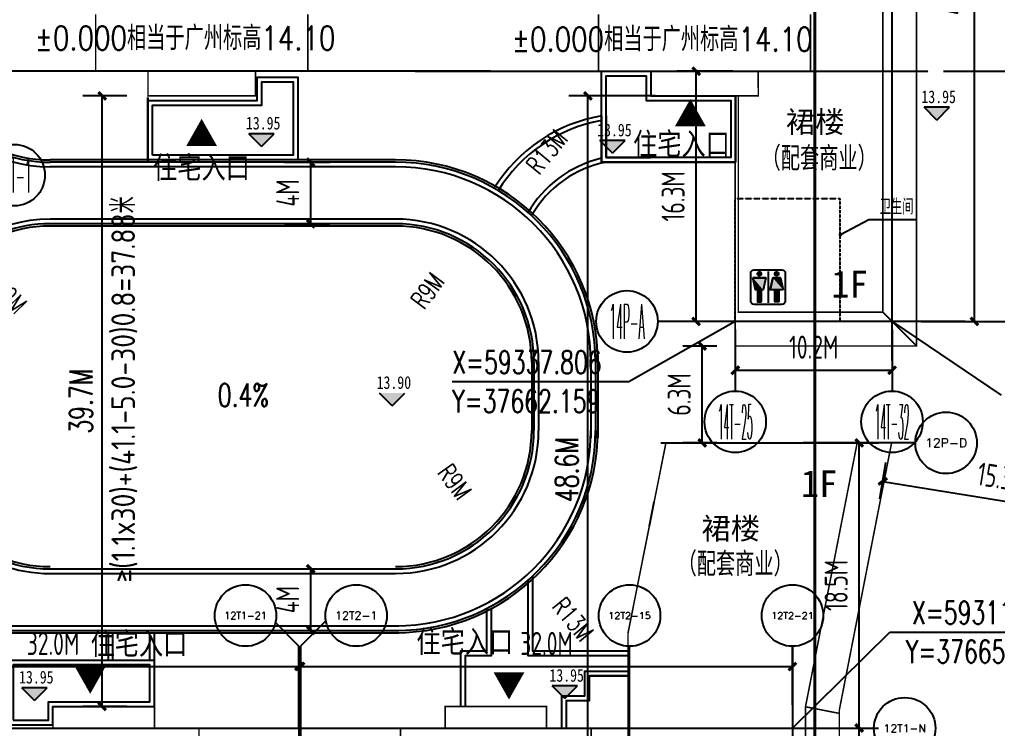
# Model space of a CAD drawing. Header units: inches. Extents: x 12502 to 585460, y 5002 to 415502.
# Drawn here: x 442347 to 505967, y 153013 to 199102 of the extents above; entities that cross this region are included whole.
import ezdxf
from ezdxf.enums import TextEntityAlignment as Align

# ---------------------------------------------------------------- set-up
doc = ezdxf.new("R2010")
doc.units = ezdxf.units.IN
doc.header["$MEASUREMENT"] = 0
doc.linetypes.add('DASH', pattern=[0.35, 0.25, -0.1])
doc.linetypes.add('DOTE', pattern=[2.42, 2, -0.2, 0.02, -0.2])
for name, color, linetype in [('-1-500室外标高', 4, 'Continuous'), ('@YL', 2, 'Continuous'), ('AXIS_TEXT', 7, 'Continuous'), ('DIM_COOR', 3, 'Continuous'), ('DIM_LEAD', 3, 'Continuous'), ('DIM_SYMB', 3, 'Continuous'), ('DL_道路红线_支路网_', 1, 'Continuous'), ('DOTE', 16, 'Continuous'), ('PUB_DIM', 3, 'Continuous'), ('PUB_TEXT', 7, 'Continuous'), ('RMJM - P1 - P - 120-1$0$文字说明', 7, 'Continuous'), ('SHAPE', 161, 'Continuous'), ('YD_设施符号', 7, 'Continuous'), ('入口', 4, 'Continuous'), ('地下轮廓', 5, 'Continuous'), ('屋顶轮廓', 36, 'Continuous'), ('建筑间距退缩', 5, 'Continuous'), ('扑救面', 2, 'Continuous'), ('竖向标高', 1, 'Continuous')]:
    doc.layers.add(name, color=color, linetype=linetype)
doc.styles.add('_DIMFONT', font='gbenor.shx', dxfattribs={"bigfont": 'gbcbig.shx'})
doc.styles.add('_TCH_AXIS', font='COMPLEX', dxfattribs={"bigfont": 'GBCBIG'})
doc.styles.add('_TCH_DIM', font='SIMPLEX', dxfattribs={"bigfont": 'GBCBIG'})
doc.styles.add('_TCH_DIM_T3', font='SIMPLEX', dxfattribs={"width": 0.705882, "bigfont": 'GBCBIG'})
doc.styles.add('CHINESE', font='', dxfattribs={"width": 0.8})
doc.styles.add('COMPLEX', font='COMPLEX')
doc.styles.add('DIM_FONT', font='superos.shx', dxfattribs={"width": 0.8, "bigfont": 'haiwenzw.shx'})
doc.styles.add('DIMST', font='', dxfattribs={"width": 0.8})
doc.styles.add('RMJM - P1 - P - 120-1$0$RMJM_TEXT', font='arial.ttf', dxfattribs={"height": 2.5})
doc.styles.add('text_zheng', font='simplex.shx', dxfattribs={"width": 0.8, "bigfont": 'hztxt.shx'})
doc.styles.get('CHINESE').set_extended_font_data('NSimSun')
doc.styles.get('DIMST').set_extended_font_data('SimSun')
doc.dimstyles.new('_TCH_ARCH&&500', dxfattribs={"dimtxt": 1487.5, "dimasz": 500, "dimexe": 1250, "dimexo": 1500, "dimgap": 631.25, "dimtad": 1, "dimdec": 0, "dimzin": 0, "dimdsep": 46, "dimtxsty": '_TCH_DIM_T3', "dimblk": 'ARCHTICK', "dimcen": 0.09, "dimclrt": 7, "dimazin": 2, "dimtfac": 1, "dimtdec": 0, "dimtix": 1, "dimtmove": 2, "dimatfit": 3, "dimfxl": 1, "dimtolj": 1, "dimtzin": 0, "dimarcsym": 0})
doc.dimstyles.new('DIMN500', dxfattribs={"dimscale": 5, "dimtxt": 300, "dimasz": 100, "dimexe": 250, "dimexo": 300, "dimgap": 150, "dimtad": 1, "dimdec": 0, "dimzin": 0, "dimdsep": 46, "dimtxsty": 'DIM_FONT', "dimblk": 'ARCHTICK', "dimcen": 0.09, "dimclrt": 7, "dimazin": 2, "dimtfac": 1, "dimtdec": 0, "dimtix": 1, "dimtmove": 2, "dimatfit": 3, "dimldrblk": 'ARCHTICK', "dimfxl": 1, "dimtolj": 1, "dimtzin": 0, "dimarcsym": 0})

# ---------------------------------------------------------------- blocks, each defined once
blk = doc.blocks.new('_ArchTick')
at = {"color": 0, "linetype": 'ByBlock', "const_width": 0.4}
blk.add_lwpolyline([(-0.5, -0.5), (0.5, 0.5)], dxfattribs=at)
blk = doc.blocks.new('*D156')
at = {"layer": 'Defpoints', "color": 0, "transparency": 16777216}
for p in [(195220, -152416), (163219, -157959), (195220, -157959)]:
    blk.add_point(p, dxfattribs=at)
at = {"layer": 'PUB_DIM', "color": 0, "lineweight": -2, "transparency": 16777216}
for p, q in [((163219, -156459), (163219, -151166)), ((195220, -156459), (195220, -151166)), ((163219, -152416), (195220, -152416))]:
    blk.add_line(p, q, dxfattribs=at)
at = {"layer": 'PUB_DIM', "color": 0, "lineweight": -2, "transparency": 16777216, "xscale": 500, "yscale": 500, "zscale": 500, "rotation": 180}
blk.add_blockref('_ArchTick', (163219, -152416), dxfattribs=at)
at = {"layer": 'PUB_DIM', "color": 0, "lineweight": -2, "transparency": 16777216, "xscale": 500, "yscale": 500, "zscale": 500}
blk.add_blockref('_ArchTick', (195220, -152416), dxfattribs=at)
at = {"layer": 'PUB_DIM', "color": 7, "transparency": 16777216, "insert": (179219, -150916), "char_height": 1500, "attachment_point": 5, "style": 'DIM_FONT'}
blk.add_mtext('\\A1;32.0M', dxfattribs=at)
blk = doc.blocks.new('*D158')
at = {"layer": 'Defpoints', "color": 0, "transparency": 16777216}
for p in [(227329, -152415), (195329, -156416), (227329, -156416)]:
    blk.add_point(p, dxfattribs=at)
at = {"layer": 'PUB_DIM', "color": 0, "lineweight": -2, "transparency": 16777216}
for p, q in [((195329, -154916), (195329, -151165)), ((227329, -154916), (227329, -151165)), ((195329, -152415), (227329, -152415))]:
    blk.add_line(p, q, dxfattribs=at)
at = {"layer": 'PUB_DIM', "color": 0, "lineweight": -2, "transparency": 16777216, "xscale": 500, "yscale": 500, "zscale": 500, "rotation": 180}
blk.add_blockref('_ArchTick', (195329, -152415), dxfattribs=at)
at = {"layer": 'PUB_DIM', "color": 0, "lineweight": -2, "transparency": 16777216, "xscale": 500, "yscale": 500, "zscale": 500}
blk.add_blockref('_ArchTick', (227329, -152415), dxfattribs=at)
at = {"layer": 'PUB_DIM', "color": 7, "transparency": 16777216, "insert": (211329, -150915), "char_height": 1500, "attachment_point": 5, "style": 'DIM_FONT'}
blk.add_mtext('\\A1;32.0M', dxfattribs=at)
blk = doc.blocks.new('*D160')
at = {"layer": 'Defpoints', "color": 0, "transparency": 16777216}
for p in [(225928, -156416), (231671, -156416), (225928, -191736)]:
    blk.add_point(p, dxfattribs=at)
at = {"layer": 'PUB_DIM', "color": 0, "lineweight": -2, "transparency": 16777216}
for p, q in [((227428, -156416), (232921, -156416)), ((231671, -191736), (231671, -156416)), ((227428, -191736), (232921, -191736))]:
    blk.add_line(p, q, dxfattribs=at)
at = {"layer": 'PUB_DIM', "color": 0, "lineweight": -2, "transparency": 16777216, "xscale": 500, "yscale": 500, "zscale": 500}
for p, rotation in [((231671, -156416), 90), ((231671, -191736), 270)]:
    blk.add_blockref('_ArchTick', p, dxfattribs=dict(at, rotation=rotation))
at = {"layer": 'PUB_DIM', "color": 7, "transparency": 16777216, "insert": (230171, -174076), "char_height": 1500, "attachment_point": 5, "rotation": 90, "style": 'DIM_FONT'}
blk.add_mtext('\\A1;35.3M', dxfattribs=at)
blk = doc.blocks.new('*D161')
at = {"layer": 'Defpoints', "color": 0, "transparency": 16777216}
for p in [(227937, -137876), (231671, -137876), (227937, -156416)]:
    blk.add_point(p, dxfattribs=at)
at = {"layer": 'PUB_DIM', "color": 0, "lineweight": -2, "transparency": 16777216}
for p, q in [((229437, -137876), (232921, -137876)), ((231671, -156416), (231671, -137876)), ((229437, -156416), (232921, -156416))]:
    blk.add_line(p, q, dxfattribs=at)
at = {"layer": 'PUB_DIM', "color": 0, "lineweight": -2, "transparency": 16777216, "xscale": 500, "yscale": 500, "zscale": 500}
for p, rotation in [((231671, -137876), 90), ((231671, -156416), 270)]:
    blk.add_blockref('_ArchTick', p, dxfattribs=dict(at, rotation=rotation))
at = {"layer": 'PUB_DIM', "color": 7, "transparency": 16777216, "insert": (230171, -147146), "char_height": 1500, "attachment_point": 5, "rotation": 90, "style": 'DIM_FONT'}
blk.add_mtext('\\A1;18.5M', dxfattribs=at)
blk = doc.blocks.new('_AXISO')
blk.add_circle((0, 0), 0.5)
at = {"layer": 'AXIS_TEXT', "style": 'COMPLEX', "width": 1.041667}
blk.add_attdef('A', text='', height=0.56, dxfattribs=at).set_placement((-0.25, -0.28), (0.25, -0.28), align=Align.FIT)
blk = doc.blocks.new('*D164')
at = {"layer": 'Defpoints', "color": 0, "transparency": 16777216}
for p in [(469529, -161420), (474492, -161420), (469529, -204756)]:
    blk.add_point(p, dxfattribs=at)
at = {"layer": 'PUB_DIM', "color": 0, "lineweight": -2, "transparency": 16777216}
for p, q in [((471029, -161420), (475742, -161420)), ((474492, -204756), (474492, -161420)), ((471029, -204756), (475742, -204756))]:
    blk.add_line(p, q, dxfattribs=at)
at = {"layer": 'PUB_DIM', "color": 0, "lineweight": -2, "transparency": 16777216, "xscale": 500, "yscale": 500, "zscale": 500}
for p, rotation in [((474492, -161420), 90), ((474492, -204756), 270)]:
    blk.add_blockref('_ArchTick', p, dxfattribs=dict(at, rotation=rotation))
at = {"layer": 'PUB_DIM', "color": 7, "transparency": 16777216, "insert": (472992, -183088), "char_height": 1500, "attachment_point": 5, "rotation": 90, "style": 'DIM_FONT'}
blk.add_mtext('\\A1;43.3M', dxfattribs=at)
blk = doc.blocks.new('*D165')
at = {"layer": 'Defpoints', "color": 0, "transparency": 16777216}
for p in [(458932, -205283), (469131, -205283), (469131, -207931)]:
    blk.add_point(p, dxfattribs=at)
at = {"layer": 'PUB_DIM', "color": 0, "lineweight": -2, "transparency": 16777216}
for p, q in [((458932, -206783), (458932, -209181)), ((469131, -206783), (469131, -209181)), ((458932, -207931), (469131, -207931))]:
    blk.add_line(p, q, dxfattribs=at)
at = {"layer": 'PUB_DIM', "color": 0, "lineweight": -2, "transparency": 16777216, "xscale": 500, "yscale": 500, "zscale": 500, "rotation": 180}
blk.add_blockref('_ArchTick', (458932, -207931), dxfattribs=at)
at = {"layer": 'PUB_DIM', "color": 0, "lineweight": -2, "transparency": 16777216, "xscale": 500, "yscale": 500, "zscale": 500}
blk.add_blockref('_ArchTick', (469131, -207931), dxfattribs=at)
at = {"layer": 'PUB_DIM', "color": 7, "transparency": 16777216, "insert": (464032, -206431), "char_height": 1500, "attachment_point": 5, "style": 'DIM_FONT'}
blk.add_mtext('\\A1;10.2M', dxfattribs=at)
blk = doc.blocks.new('*D166')
at = {"layer": 'Defpoints', "color": 0, "transparency": 16777216}
for p in [(456389, -188495), (460284, -188495), (460284, -204756)]:
    blk.add_point(p, dxfattribs=at)
at = {"layer": 'PUB_DIM', "color": 0, "lineweight": -2, "transparency": 16777216}
for p, q in [((458784, -188495), (455139, -188495)), ((456389, -204756), (456389, -188495)), ((458784, -204756), (455139, -204756))]:
    blk.add_line(p, q, dxfattribs=at)
at = {"layer": 'PUB_DIM', "color": 0, "lineweight": -2, "transparency": 16777216, "xscale": 500, "yscale": 500, "zscale": 500}
for p, rotation in [((456389, -188495), 90), ((456389, -204756), 270)]:
    blk.add_blockref('_ArchTick', p, dxfattribs=dict(at, rotation=rotation))
at = {"layer": 'PUB_DIM', "color": 7, "transparency": 16777216, "insert": (454889, -196625), "char_height": 1500, "attachment_point": 5, "rotation": 90, "style": 'DIM_FONT'}
blk.add_mtext('\\A1;16.3M', dxfattribs=at)
blk = doc.blocks.new('D7D8lkx')
at = {"layer": 'SHAPE', "const_width": 100}
for points in [[(415823, -102809), (413723, -102809), (413722, -84436), (468077, -84436), (472928, -89493), (472928, -130973), (461132, -130973), (461132, -114712)], [(433322, -109411), (433322, -113111), (429922, -113111), (429922, -114711), (422922, -114711), (422930, -113111), (419522, -113111), (419522, -109911), (419522, -109411)], [(452232, -109411), (452232, -113111), (455632, -113111), (455632, -114711), (462632, -114711), (462624, -113111), (466032, -113111), (466032, -109911), (466032, -109411)], [(461332, -114712), (461332, -128773), (470732, -128773), (470732, -99511)], [(470732, -128773), (472928, -130969)]]:
    blk.add_lwpolyline(points, dxfattribs=at)
blk = doc.blocks.new('D3D4lkx')
at = {"layer": 'SHAPE', "const_width": 100}
for points in [[(168689, -101327), (163389, -101321), (163389, -118442), (217972, -118447), (231946, -104877), (231946, -80058), (235347, -62687), (220665, -62687), (218198, -75058), (218198, -86887), (217098, -86887)], [(233106, -62687), (229746, -79844), (229746, -103952), (217080, -116247), (165289, -116247), (165292, -101326)], [(190289, -84527), (190289, -81227), (187389, -81227), (187389, -79827), (180789, -79827), (180789, -81227), (177889, -81227)], [(203398, -84525), (203398, -81225), (206298, -81225), (206298, -79825), (212898, -79825), (212898, -81225), (215798, -81225), (215798, -84525)], [(229746, -79844), (231905, -80267)]]:
    blk.add_lwpolyline(points, dxfattribs=at)
blk = doc.blocks.new('gjwz')
at = {"color": 251, "linetype": 'DASH'}
blk.add_lwpolyline([(36125950, 59345806), (36132750, 59345806), (36132750, 59337806), (36125950, 59337806)], close=True, dxfattribs=at)
blk = doc.blocks.new('*U53')
at = {"layer": 'YD_设施符号', "linetype": 'Continuous'}
for p, q in [((48778.61, 60317.96), (48778.24, 60317.09)), ((48779.48, 60318.33), (48778.61, 60317.97)), ((48778.61, 60317.97), (48778.61, 60317.97)), ((48778.61, 60317.97), (48778.61, 60317.96)), ((48778.61, 60317.96), (48778.61, 60317.96)), ((48780.35, 60317.97), (48779.48, 60318.33)), ((48780.35, 60317.97), (48780.35, 60317.97)), ((48780.35, 60317.97), (48780.35, 60317.96)), ((48780.35, 60317.96), (48780.35, 60317.96)), ((48780.35, 60317.96), (48780.72, 60317.09)), ((48789.85, 60317.96), (48789.49, 60317.09)), ((48790.73, 60318.33), (48789.85, 60317.97)), ((48789.85, 60317.97), (48789.85, 60317.97)), ((48789.85, 60317.97), (48789.85, 60317.96)), ((48789.85, 60317.96), (48789.85, 60317.96)), ((48790.73, 60318.33), (48790.73, 60318.33)), ((48790.73, 60318.33), (48790.73, 60318.33)), ((48790.73, 60318.33), (48791.6, 60317.97)), ((48791.6, 60317.97), (48791.6, 60317.97)), ((48791.6, 60317.97), (48791.6, 60317.96)), ((48791.6, 60317.96), (48791.6, 60317.96)), ((48791.6, 60317.96), (48791.97, 60317.09)), ((48783.77, 60314.56), (48775.18, 60314.56)), ((48775.18, 60314.56), (48776.96, 60306.69)), ((48778.24, 60317.09), (48778.24, 60317.09)), ((48778.24, 60317.09), (48778.24, 60317.09)), ((48778.24, 60317.09), (48778.24, 60317.09)), ((48778.24, 60317.09), (48778.61, 60316.22)), ((48778.61, 60316.22), (48778.61, 60316.22)), ((48778.61, 60316.22), (48778.61, 60316.22)), ((48778.61, 60316.22), (48778.61, 60316.22)), ((48778.61, 60316.22), (48779.48, 60315.85)), ((48780.35, 60316.22), (48779.48, 60315.85)), ((48779.48, 60315.85), (48779.48, 60315.85)), ((48779.48, 60315.85), (48779.48, 60315.85)), ((48780.36, 60316.22), (48780.35, 60316.22)), ((48780.35, 60316.22), (48780.35, 60316.22)), ((48780.72, 60317.09), (48780.36, 60316.22)), ((48780.36, 60316.22), (48780.36, 60316.22)), ((48780.72, 60317.09), (48780.72, 60317.09)), ((48780.72, 60317.09), (48780.72, 60317.09)), ((48780.72, 60317.09), (48780.72, 60317.09)), ((48783.77, 60314.56), (48781.97, 60306.69)), ((48783.77, 60314.56), (48783.77, 60314.56)), ((48788.24, 60314.56), (48786.44, 60306.69)), ((48793.25, 60314.56), (48788.24, 60314.56)), ((48788.24, 60314.56), (48788.24, 60314.56)), ((48788.24, 60314.56), (48788.24, 60314.56)), ((48789.49, 60317.09), (48789.49, 60317.09)), ((48789.49, 60317.09), (48789.49, 60317.09)), ((48789.49, 60317.09), (48789.49, 60317.09)), ((48789.49, 60317.09), (48789.85, 60316.22)), ((48789.85, 60316.22), (48789.85, 60316.22)), ((48789.85, 60316.22), (48789.86, 60316.22)), ((48789.86, 60316.22), (48789.86, 60316.22)), ((48790.73, 60315.85), (48789.86, 60316.22)), ((48791.6, 60316.22), (48790.73, 60315.85)), ((48791.96, 60317.09), (48791.6, 60316.22)), ((48791.6, 60316.22), (48791.6, 60316.22)), ((48791.6, 60316.22), (48791.6, 60316.22)), ((48791.6, 60316.22), (48791.6, 60316.22)), ((48791.97, 60317.09), (48791.96, 60317.09)), ((48791.96, 60317.09), (48791.96, 60317.09)), ((48791.97, 60317.09), (48791.97, 60317.09)), ((48793.25, 60314.56), (48793.25, 60314.56)), ((48793.25, 60314.56), (48793.25, 60314.56)), ((48793.25, 60314.56), (48793.25, 60314.56)), ((48793.25, 60314.56), (48795.03, 60306.69)), ((48776.96, 60306.69), (48776.96, 60306.69)), ((48776.96, 60306.69), (48776.96, 60306.69)), ((48776.96, 60306.69), (48776.96, 60306.69)), ((48776.96, 60306.69), (48776.96, 60306.69)), ((48776.96, 60306.69), (48776.96, 60306.69)), ((48776.96, 60306.69), (48776.96, 60306.69)), ((48778.18, 60306.69), (48776.96, 60306.69)), ((48776.96, 60306.69), (48776.96, 60306.69)), ((48780.75, 60306.69), (48778.18, 60306.69)), ((48780.75, 60306.69), (48778.18, 60306.69)), ((48778.18, 60306.69), (48778.18, 60306.69)), ((48778.18, 60306.69), (48778.19, 60298.89)), ((48781.97, 60306.69), (48780.75, 60306.69)), ((48780.75, 60306.69), (48780.75, 60306.69)), ((48780.75, 60306.69), (48780.75, 60306.69)), ((48780.75, 60306.69), (48780.75, 60298.89)), ((48781.97, 60306.69), (48781.97, 60306.69)), ((48781.97, 60306.69), (48781.97, 60306.69)), ((48781.97, 60306.69), (48781.97, 60306.69)), ((48781.97, 60306.69), (48781.97, 60306.69)), ((48786.44, 60306.69), (48786.44, 60306.69)), ((48786.44, 60306.69), (48786.44, 60306.69)), ((48789.46, 60306.69), (48786.44, 60306.69)), ((48786.44, 60306.69), (48786.44, 60306.69)), ((48792.03, 60306.69), (48789.46, 60306.69)), ((48789.46, 60306.69), (48789.46, 60306.69)), ((48789.46, 60306.69), (48789.46, 60306.69)), ((48789.46, 60306.69), (48789.46, 60306.69)), ((48789.46, 60306.69), (48789.46, 60306.69)), ((48789.46, 60306.69), (48789.46, 60306.69)), ((48789.46, 60306.69), (48789.46, 60298.89)), ((48795.03, 60306.69), (48792.03, 60306.69)), ((48792.03, 60306.69), (48792.03, 60306.69)), ((48792.03, 60306.69), (48792.03, 60306.69)), ((48792.03, 60306.69), (48792.03, 60306.69)), ((48792.03, 60306.69), (48792.03, 60306.69)), ((48792.03, 60306.69), (48792.03, 60306.69)), ((48792.03, 60306.69), (48792.03, 60298.89)), ((48778.19, 60298.89), (48778.19, 60298.88)), ((48778.19, 60298.88), (48778.19, 60298.88)), ((48780.75, 60298.88), (48778.19, 60298.88)), ((48778.19, 60298.88), (48778.19, 60298.88)), ((48780.75, 60298.89), (48780.75, 60298.88)), ((48780.75, 60298.88), (48780.75, 60298.88)), ((48792.03, 60298.89), (48789.46, 60298.88)), ((48789.46, 60298.88), (48789.46, 60298.89))]:
    blk.add_line(p, q, dxfattribs=at)
for points in [[(48778.61, 60317.96), (48778.24, 60317.09), (48780.72, 60317.09)], [(48779.48, 60318.33), (48778.61, 60317.97), (48780.35, 60317.97)], [(48778.61, 60317.97), (48778.61, 60317.97), (48780.35, 60317.97)], [(48778.61, 60317.97), (48778.61, 60317.96), (48780.35, 60317.96)], [(48778.61, 60317.96), (48778.61, 60317.96), (48780.35, 60317.96)], [(48789.85, 60317.96), (48789.49, 60317.09), (48791.97, 60317.09)], [(48790.73, 60318.33), (48789.85, 60317.97), (48791.6, 60317.97)], [(48789.85, 60317.97), (48789.85, 60317.97), (48791.6, 60317.97)], [(48789.85, 60317.97), (48789.85, 60317.96), (48791.6, 60317.96)], [(48789.85, 60317.96), (48789.85, 60317.96), (48791.6, 60317.96)], [(48790.73, 60318.33), (48790.73, 60318.33), (48790.73, 60318.33)], [(48783.77, 60314.56), (48775.18, 60314.56), (48783.77, 60314.56)], [(48775.18, 60314.56), (48776.96, 60306.69), (48781.97, 60306.69)], [(48778.24, 60317.09), (48778.24, 60317.09), (48780.72, 60317.09)], [(48778.24, 60317.09), (48778.24, 60317.09), (48780.72, 60317.09)], [(48778.24, 60317.09), (48778.24, 60317.09), (48780.72, 60317.09)], [(48778.24, 60317.09), (48778.61, 60316.22), (48780.36, 60316.22)], [(48778.61, 60316.22), (48778.61, 60316.22), (48780.36, 60316.22)], [(48778.61, 60316.22), (48778.61, 60316.22), (48780.35, 60316.22)], [(48778.61, 60316.22), (48778.61, 60316.22), (48780.35, 60316.22)], [(48778.61, 60316.22), (48779.48, 60315.85), (48779.48, 60315.85)], [(48788.24, 60314.56), (48786.44, 60306.69), (48795.03, 60306.69)], [(48793.25, 60314.56), (48788.24, 60314.56), (48793.25, 60314.56)], [(48788.24, 60314.56), (48788.24, 60314.56), (48793.25, 60314.56)], [(48788.24, 60314.56), (48788.24, 60314.56), (48793.25, 60314.56)], [(48789.49, 60317.09), (48789.49, 60317.09), (48791.97, 60317.09)], [(48789.49, 60317.09), (48789.49, 60317.09), (48791.96, 60317.09)], [(48789.49, 60317.09), (48789.49, 60317.09), (48791.96, 60317.09)], [(48789.49, 60317.09), (48789.85, 60316.22), (48791.6, 60316.22)], [(48789.85, 60316.22), (48789.85, 60316.22), (48791.6, 60316.22)], [(48789.85, 60316.22), (48789.86, 60316.22), (48791.6, 60316.22)], [(48789.86, 60316.22), (48789.86, 60316.22), (48791.6, 60316.22)], [(48776.96, 60306.69), (48776.96, 60306.69), (48781.97, 60306.69)], [(48776.96, 60306.69), (48776.96, 60306.69), (48781.97, 60306.69)], [(48776.96, 60306.69), (48776.96, 60306.69), (48781.97, 60306.69)], [(48776.96, 60306.69), (48776.96, 60306.69), (48781.97, 60306.69)], [(48776.96, 60306.69), (48776.96, 60306.69), (48780.75, 60306.69)], [(48776.96, 60306.69), (48776.96, 60306.69), (48778.18, 60306.69)], [(48780.75, 60306.69), (48778.18, 60306.69), (48780.75, 60306.69)], [(48778.18, 60306.69), (48778.18, 60306.69), (48780.75, 60306.69)], [(48778.18, 60306.69), (48778.19, 60298.89), (48780.75, 60298.89)], [(48786.44, 60306.69), (48786.44, 60306.69), (48792.03, 60306.69)], [(48786.44, 60306.69), (48786.44, 60306.69), (48789.46, 60306.69)], [(48792.03, 60306.69), (48789.46, 60306.69), (48792.03, 60306.69)], [(48789.46, 60306.69), (48789.46, 60306.69), (48792.03, 60306.69)], [(48789.46, 60306.69), (48789.46, 60306.69), (48792.03, 60306.69)], [(48789.46, 60306.69), (48789.46, 60306.69), (48792.03, 60306.69)], [(48789.46, 60306.69), (48789.46, 60306.69), (48792.03, 60306.69)], [(48789.46, 60306.69), (48789.46, 60306.69), (48792.03, 60306.69)], [(48789.46, 60306.69), (48789.46, 60298.89), (48792.03, 60298.89)], [(48778.19, 60298.89), (48778.19, 60298.88), (48780.75, 60298.88)], [(48778.19, 60298.88), (48778.19, 60298.88), (48780.75, 60298.88)]]:
    blk.add_solid(points, dxfattribs=at)
at = {"layer": 'YD_设施符号', "linetype": 'Continuous', "extrusion": (0, 0, -1)}
for points in [[(-48778.61, 60317.97), (-48780.35, 60317.97), (-48780.35, 60317.97)], [(-48778.61, 60317.97), (-48780.35, 60317.97), (-48780.35, 60317.96)], [(-48778.61, 60317.96), (-48780.35, 60317.96), (-48780.35, 60317.96)], [(-48778.61, 60317.96), (-48780.35, 60317.96), (-48780.72, 60317.09)], [(-48789.85, 60317.97), (-48791.6, 60317.97), (-48791.6, 60317.97)], [(-48789.85, 60317.97), (-48791.6, 60317.97), (-48791.6, 60317.96)], [(-48789.85, 60317.96), (-48791.6, 60317.96), (-48791.6, 60317.96)], [(-48789.85, 60317.96), (-48791.6, 60317.96), (-48791.97, 60317.09)], [(-48790.73, 60318.33), (-48790.73, 60318.33), (-48791.6, 60317.97)], [(-48775.18, 60314.56), (-48783.77, 60314.56), (-48781.97, 60306.69)], [(-48778.24, 60317.09), (-48780.72, 60317.09), (-48780.72, 60317.09)], [(-48778.24, 60317.09), (-48780.72, 60317.09), (-48780.72, 60317.09)], [(-48778.24, 60317.09), (-48780.72, 60317.09), (-48780.72, 60317.09)], [(-48778.24, 60317.09), (-48780.72, 60317.09), (-48780.36, 60316.22)], [(-48778.61, 60316.22), (-48780.36, 60316.22), (-48780.36, 60316.22)], [(-48778.61, 60316.22), (-48780.36, 60316.22), (-48780.35, 60316.22)], [(-48778.61, 60316.22), (-48780.35, 60316.22), (-48780.35, 60316.22)], [(-48778.61, 60316.22), (-48780.35, 60316.22), (-48779.48, 60315.85)], [(-48779.48, 60315.85), (-48779.48, 60315.85), (-48779.48, 60315.85)], [(-48788.24, 60314.56), (-48793.25, 60314.56), (-48793.25, 60314.56)], [(-48788.24, 60314.56), (-48793.25, 60314.56), (-48793.25, 60314.56)], [(-48788.24, 60314.56), (-48793.25, 60314.56), (-48795.03, 60306.69)], [(-48789.49, 60317.09), (-48791.97, 60317.09), (-48791.97, 60317.09)], [(-48789.49, 60317.09), (-48791.97, 60317.09), (-48791.96, 60317.09)], [(-48789.49, 60317.09), (-48791.96, 60317.09), (-48791.96, 60317.09)], [(-48789.49, 60317.09), (-48791.96, 60317.09), (-48791.6, 60316.22)], [(-48789.85, 60316.22), (-48791.6, 60316.22), (-48791.6, 60316.22)], [(-48789.85, 60316.22), (-48791.6, 60316.22), (-48791.6, 60316.22)], [(-48789.86, 60316.22), (-48791.6, 60316.22), (-48791.6, 60316.22)], [(-48789.86, 60316.22), (-48791.6, 60316.22), (-48790.73, 60315.85)], [(-48776.96, 60306.69), (-48781.97, 60306.69), (-48781.97, 60306.69)], [(-48776.96, 60306.69), (-48781.97, 60306.69), (-48781.97, 60306.69)], [(-48776.96, 60306.69), (-48781.97, 60306.69), (-48781.97, 60306.69)], [(-48776.96, 60306.69), (-48781.97, 60306.69), (-48781.97, 60306.69)], [(-48776.96, 60306.69), (-48781.97, 60306.69), (-48780.75, 60306.69)], [(-48776.96, 60306.69), (-48780.75, 60306.69), (-48778.18, 60306.69)], [(-48776.96, 60306.69), (-48778.18, 60306.69), (-48776.96, 60306.69)], [(-48778.18, 60306.69), (-48780.75, 60306.69), (-48780.75, 60306.69)], [(-48778.18, 60306.69), (-48780.75, 60306.69), (-48780.75, 60298.89)], [(-48786.44, 60306.69), (-48795.03, 60306.69), (-48792.03, 60306.69)], [(-48786.44, 60306.69), (-48792.03, 60306.69), (-48789.46, 60306.69)], [(-48786.44, 60306.69), (-48789.46, 60306.69), (-48786.44, 60306.69)], [(-48789.46, 60306.69), (-48792.03, 60306.69), (-48792.03, 60306.69)], [(-48789.46, 60306.69), (-48792.03, 60306.69), (-48792.03, 60306.69)], [(-48789.46, 60306.69), (-48792.03, 60306.69), (-48792.03, 60306.69)], [(-48789.46, 60306.69), (-48792.03, 60306.69), (-48792.03, 60306.69)], [(-48789.46, 60306.69), (-48792.03, 60306.69), (-48792.03, 60306.69)], [(-48789.46, 60306.69), (-48792.03, 60306.69), (-48792.03, 60298.89)], [(-48792.03, 60306.69), (-48792.03, 60306.69), (-48792.03, 60306.69)], [(-48778.19, 60298.89), (-48780.75, 60298.89), (-48780.75, 60298.88)], [(-48778.19, 60298.88), (-48780.75, 60298.88), (-48780.75, 60298.88)], [(-48778.19, 60298.88), (-48780.75, 60298.88), (-48778.19, 60298.88)], [(-48789.46, 60298.89), (-48792.03, 60298.89), (-48789.46, 60298.88)]]:
    blk.add_solid(points, dxfattribs=at)
blk = doc.blocks.new('*D230')
at = {"layer": 'Defpoints', "color": 0, "transparency": 16777216}
for p in [(486759, 177876), (489219, 177876), (489219, 171578)]:
    blk.add_point(p, dxfattribs=at)
at = {"layer": 'PUB_DIM', "color": 0, "lineweight": -2, "transparency": 16777216}
for p, q in [((487719, 177876), (485509, 177876)), ((486759, 171578), (486759, 177876)), ((487719, 171578), (485509, 171578))]:
    blk.add_line(p, q, dxfattribs=at)
at = {"layer": 'PUB_DIM', "color": 0, "lineweight": -2, "transparency": 16777216, "xscale": 500, "yscale": 500, "zscale": 500}
for p, rotation in [((486759, 177876), 90), ((486759, 171578), 270)]:
    blk.add_blockref('_ArchTick', p, dxfattribs=dict(at, rotation=rotation))
at = {"layer": 'PUB_DIM', "color": 7, "transparency": 16777216, "insert": (485259, 174727), "char_height": 1500, "attachment_point": 5, "rotation": 90, "style": 'DIM_FONT'}
blk.add_mtext('\\A1;6.3M', dxfattribs=at)
blk = doc.blocks.new('*D266')
at = {"layer": 'Defpoints', "color": 0, "transparency": 16777216}
for p in [(498079, 166460), (513614, 166615), (513187, 163996)]:
    blk.add_point(p, dxfattribs=at)
at = {"layer": 'PUB_DIM', "color": 0, "lineweight": -2, "transparency": 16777216}
for p, q in [((498321, 167940), (498707, 170312)), ((498506, 169078), (513614, 166615)), ((513429, 165477), (513816, 167848))]:
    blk.add_line(p, q, dxfattribs=at)
at = {"layer": 'PUB_DIM', "color": 0, "lineweight": -2, "transparency": 16777216, "xscale": 500, "yscale": 500, "zscale": 500}
for p, rotation in [((498506, 169078), 170.7386494284063), ((513614, 166615), 350.7386494284063)]:
    blk.add_blockref('_ArchTick', p, dxfattribs=dict(at, rotation=rotation))
at = {"layer": 'PUB_DIM', "color": 7, "transparency": 16777216, "insert": (506302, 169327), "char_height": 1500, "attachment_point": 5, "rotation": 350.73865, "style": 'DIM_FONT'}
blk.add_mtext('\\A1;15.3M', dxfattribs=at)
blk = doc.blocks.new('*D284')
at = {"layer": 'Defpoints', "color": 0, "transparency": 16777216}
for p in [(458087, 163386), (461290, 163386), (458087, 159386)]:
    blk.add_point(p, dxfattribs=at)
at = {"layer": 'PUB_DIM', "color": 0, "lineweight": -2, "transparency": 16777216}
for p, q in [((459587, 163386), (462540, 163386)), ((461290, 159386), (461290, 163386)), ((459587, 159386), (462540, 159386))]:
    blk.add_line(p, q, dxfattribs=at)
at = {"layer": 'PUB_DIM', "color": 0, "lineweight": -2, "transparency": 16777216, "xscale": 500, "yscale": 500, "zscale": 500}
for p, rotation in [((461290, 163386), 90), ((461290, 159386), 270)]:
    blk.add_blockref('_ArchTick', p, dxfattribs=dict(at, rotation=rotation))
at = {"layer": 'PUB_DIM', "color": 7, "transparency": 16777216, "insert": (459790, 161386), "char_height": 1500, "attachment_point": 5, "rotation": 90, "style": 'DIM_FONT'}
blk.add_mtext('\\A1;4M', dxfattribs=at)
blk = doc.blocks.new('*D285')
at = {"layer": 'Defpoints', "color": 0, "transparency": 16777216}
for p in [(458087, 189826), (461290, 189826), (458087, 185826)]:
    blk.add_point(p, dxfattribs=at)
at = {"layer": 'PUB_DIM', "color": 0, "lineweight": -2, "transparency": 16777216}
for p, q in [((459587, 189826), (462540, 189826)), ((461290, 185826), (461290, 189826)), ((459587, 185826), (462540, 185826))]:
    blk.add_line(p, q, dxfattribs=at)
at = {"layer": 'PUB_DIM', "color": 0, "lineweight": -2, "transparency": 16777216, "xscale": 500, "yscale": 500, "zscale": 500}
for p, rotation in [((461290, 189826), 90), ((461290, 185826), 270)]:
    blk.add_blockref('_ArchTick', p, dxfattribs=dict(at, rotation=rotation))
at = {"layer": 'PUB_DIM', "color": 7, "transparency": 16777216, "insert": (459790, 187826), "char_height": 1500, "attachment_point": 5, "rotation": 90, "style": 'DIM_FONT'}
blk.add_mtext('\\A1;4M', dxfattribs=at)
blk = doc.blocks.new('*D314')
at = {"layer": 'Defpoints', "color": 0, "transparency": 16777216}
for p in [(479325, 194137), (485189, 194137), (485189, 145540)]:
    blk.add_point(p, dxfattribs=at)
at = {"layer": 'PUB_DIM', "color": 0, "lineweight": -2, "transparency": 16777216}
for p, q in [((483689, 194137), (478075, 194137)), ((479325, 145540), (479325, 194137)), ((483689, 145540), (478075, 145540))]:
    blk.add_line(p, q, dxfattribs=at)
at = {"layer": 'PUB_DIM', "color": 0, "lineweight": -2, "transparency": 16777216, "xscale": 500, "yscale": 500, "zscale": 500}
for p, rotation in [((479325, 194137), 90), ((479325, 145540), 270)]:
    blk.add_blockref('_ArchTick', p, dxfattribs=dict(at, rotation=rotation))
at = {"layer": 'PUB_DIM', "color": 7, "transparency": 16777216, "insert": (477950, 169839), "char_height": 1487.5, "attachment_point": 5, "rotation": 90, "style": '_TCH_DIM_T3'}
blk.add_mtext('\\A1;48.6M', dxfattribs=at)
blk = doc.blocks.new('*D315')
at = {"layer": 'Defpoints', "color": 0, "transparency": 16777216}
for p in [(447720, 194137), (450823, 194137), (450823, 154439)]:
    blk.add_point(p, dxfattribs=at)
at = {"layer": 'PUB_DIM', "color": 0, "lineweight": -2, "transparency": 16777216}
for p, q in [((449323, 194137), (446470, 194137)), ((447720, 154439), (447720, 194137)), ((449323, 154439), (446470, 154439))]:
    blk.add_line(p, q, dxfattribs=at)
at = {"layer": 'PUB_DIM', "color": 0, "lineweight": -2, "transparency": 16777216, "xscale": 500, "yscale": 500, "zscale": 500}
for p, rotation in [((447720, 194137), 90), ((447720, 154439), 270)]:
    blk.add_blockref('_ArchTick', p, dxfattribs=dict(at, rotation=rotation))
at = {"layer": 'PUB_DIM', "color": 7, "transparency": 16777216, "insert": (446345, 174288), "char_height": 1487.5, "attachment_point": 5, "rotation": 90, "style": '_TCH_DIM_T3'}
blk.add_mtext('\\A1;39.7M', dxfattribs=at)
blk = doc.blocks.new('D3D4dwzx')
at = {"layer": 'DOTE', "linetype": 'DOTE'}
for p, q in [((218771.7, -137875.6), (232629.3, -137875.6)), ((195219.3, -151082.5), (195219.3, -196873.1)), ((195329.4, -151081.8), (195329.4, -196873.1)), ((216729.4, -165114.6), (216729.4, -151099.9)), ((227329.4, -151099.9), (227329.4, -196873.1)), ((159746.6, -156415.6), (232629.3, -156415.6))]:
    blk.add_line(p, q, dxfattribs=at)
at = {"layer": 'PUB_DIM'}
for p, q in [((235323.4, -137875.6), (228029.6, -137875.6)), ((196973.2, -149438), (195329.4, -151081.8)), ((193691.2, -149554.4), (195219.6, -151082.8)), ((195219.6, -153500.9), (195219.6, -151082.8)), ((195329.4, -153499.9), (195329.4, -151081.8)), ((216729, -153499.9), (216729, -151099.9)), ((227329, -153499.9), (227329, -151099.9))]:
    blk.add_line(p, q, dxfattribs=at)
for centre in [(237323.4, -137875.6), (191743.3, -149100.9), (198944.4, -149099.9), (216729, -149099.9), (227329, -149099.9), (234629.2, -156432.9)]:
    blk.add_circle(centre, 2000, dxfattribs=at)
at = {"layer": 'AXIS_TEXT', "style": '_TCH_AXIS'}
for s, height, p, p2 in [('12P-D', 575.45, (235953.3, -138163.3), (238693.5, -138163.3)), ('12T1-21', 467.54, (190362.9, -149334.7), (193123.6, -149334.7)), ('12T2-1', 529.71, (197569.7, -149364.7), (200319.1, -149364.7)), ('12T2-15', 449.89, (215347.2, -149324.8), (218110.8, -149324.8)), ('12T2-21', 449.89, (225947.2, -149324.8), (228710.8, -149324.8)), ('12T1-N', 507.25, (233252.3, -156686.5), (236006, -156686.5))]:
    blk.add_text(s, height=height, dxfattribs=at).set_placement(p, p2, align=Align.FIT)
at = {"layer": 'PUB_DIM'}
for p1, p2, distance, text, picture, middle in [((227937.2, -156415.6), (227937.2, -137875.6), -3734.2, '18.5M', '*D161', (230171.4, -147145.6)), ((163219.3, -157959.3), (195219.6, -157959.3), 5543.7, '32.0M', '*D156', (179219.5, -150915.6)), ((195329.4, -156415.6), (227329, -156415.6), 4001, '32.0M', '*D158', (211329.2, -150914.5)), ((225927.7, -191735.7), (225927.7, -156415.6), -5743.7, '35.3M', '*D160', (230171.4, -174075.6))]:
    dim = blk.add_aligned_dim(p1=p1, p2=p2, distance=distance, text=text, dimstyle='DIMN500', dxfattribs=at)
    dim.commit()
    dim.dimension.update_dxf_attribs({"geometry": picture, "text_midpoint": middle})
blk = doc.blocks.new('D7D8dwzx')
at = {"layer": 'DOTE', "linetype": 'DOTE'}
for p, q in [((469131.3, -207295.9), (469131.3, -157500.6)), ((443036.5, -188494.8), (409677.7, -188494.8)), ((438116.4, -188494.8), (471475.2, -188494.8)), ((471237.9, -204755.9), (456011.9, -204755.9))]:
    blk.add_line(p, q, dxfattribs=at)
at = {"layer": 'PUB_DIM'}
for p, q in [((472487.1, -188494.8), (476487.1, -188494.8)), ((473886.8, -204755.9), (453886.8, -204755.9)), ((472487.1, -204755.9), (476487.1, -204755.9)), ((458931.7, -205282.9), (458931.7, -209282.9)), ((469131.3, -205282.9), (469131.3, -209282.9))]:
    blk.add_line(p, q, dxfattribs=at)
ref = blk.add_blockref('_AXISO', (412021.5, -195246), dxfattribs=dict(at, xscale=4000, yscale=4000, zscale=4000))
ref.add_attrib('A', '14T-1', dxfattribs={"layer": 'AXIS_TEXT', "height": 2262.74, "style": '_TCH_AXIS', "width": 0.233333}).set_placement((410890.2, -196377.4), (413152.9, -196377.4), align=Align.FIT)
ref = blk.add_blockref('_AXISO', (451886.8, -204755.9), dxfattribs=dict(at, xscale=4000, yscale=4000, zscale=4000))
ref.add_attrib('A', '14P-A', dxfattribs={"layer": 'AXIS_TEXT', "height": 2262.74, "style": '_TCH_AXIS', "width": 0.205882}).set_placement((450755.4, -205887.3), (453018.2, -205887.3), align=Align.FIT)
ref = blk.add_blockref('_AXISO', (458931.7, -211282.9), dxfattribs=dict(at, xscale=4000, yscale=4000, zscale=4000))
ref.add_attrib('A', '14T-25', dxfattribs={"layer": 'AXIS_TEXT', "height": 2262.74, "style": '_TCH_AXIS', "width": 0.182609}).set_placement((457800.3, -212414.3), (460063.1, -212414.3), align=Align.FIT)
ref = blk.add_blockref('_AXISO', (469131.3, -211282.9), dxfattribs=dict(at, xscale=4000, yscale=4000, zscale=4000))
ref.add_attrib('A', '14T-32', dxfattribs={"layer": 'AXIS_TEXT', "height": 2262.74, "style": '_TCH_AXIS', "width": 0.184211}).set_placement((467999.9, -212414.3), (470262.7, -212414.3), align=Align.FIT)
for p1, p2, distance, text, picture, middle in [((469528.7, -204755.9), (469528.7, -161420), -4962.9, '43.3M', '*D164', (472991.6, -183087.9)), ((460284, -204755.9), (460284, -188494.8), 3894.6, '16.3M', '*D166', (454889.4, -196625.3)), ((458931.7, -205282.9), (469131.3, -205282.9), -2647.7, '10.2M', '*D165', (464031.5, -206430.6))]:
    dim = blk.add_aligned_dim(p1=p1, p2=p2, distance=distance, text=text, dimstyle='DIMN500', dxfattribs=at)
    dim.commit()
    dim.dimension.update_dxf_attribs({"geometry": picture, "text_midpoint": middle})

msp = doc.modelspace()

# ---------------------------------------------------------------- hatches: boundary and pattern name
at = {"layer": '-1-500室外标高'}
for points in [[(502027.1, 192570.5), (502852.1, 193395.5), (501202.1, 193395.5)], [(458080.3, 190857.6), (458905.3, 191682.6), (457255.3, 191682.6)], [(480930.3, 190410.3), (481755.3, 191235.3), (480105.3, 191235.3)], [(466583, 173991), (467408, 174816), (465758, 174816)], [(443321.9, 154834), (444146.9, 155659), (442496.9, 155659)], [(477824.7, 154951.7), (478649.7, 155776.7), (476999.7, 155776.7)]]:
    msp.add_hatch(color=113, dxfattribs=at).paths.add_polyline_path(points)

# ---------------------------------------------------------------- linework, layer by layer
at = {"layer": '-1-500室外标高', "color": 113}
for p, q in [((502027.1, 192570.5), (501202.1, 193395.5)), ((502852.1, 193395.5), (501202.1, 193395.5)), ((502027.1, 192570.5), (502852.1, 193395.5)), ((458080.3, 190857.6), (457255.3, 191682.6)), ((458905.3, 191682.6), (457255.3, 191682.6)), ((458080.3, 190857.6), (458905.3, 191682.6)), ((480930.3, 190410.3), (480105.3, 191235.3)), ((481755.3, 191235.3), (480105.3, 191235.3)), ((480930.3, 190410.3), (481755.3, 191235.3)), ((466583, 173991), (465758, 174816)), ((466583, 173991), (467408, 174816)), ((443321.9, 154834), (442496.9, 155659)), ((444146.9, 155659), (442496.9, 155659)), ((443321.9, 154834), (444146.9, 155659)), ((477824.7, 154951.7), (476999.7, 155776.7)), ((478649.7, 155776.7), (476999.7, 155776.7)), ((477824.7, 154951.7), (478649.7, 155776.7))]:
    msp.add_line(p, q, dxfattribs=at)
at = {"layer": '@YL'}
for p, q in [((466816, 189826, 0), (444337.9, 189826, 0)), ((466816, 185826), (444337.9, 185826, 0)), ((479816, 177326, 0), (479816, 171886.4)), ((475816, 176826, 0), (475816, 172386.4, 0)), ((444337.9, 163386.4, 0), (466816, 163386.4, 0)), ((419837.9, 159386.4), (467017, 159386.4, 0))]:
    msp.add_line(p, q, dxfattribs=at)
at = {"layer": '@YL', "color": 8}
for p, q in [((466816, 189526, 0), (444337.9, 189526, 0)), ((466816, 186126), (444337.9, 186126, 0)), ((466816, 185676), (444337.9, 185676, 0)), ((479516, 177326, 0), (479516, 171886.4)), ((475666, 176826, 0), (475666, 172386.4, 0)), ((476116, 176826, 0), (476116, 172386.4, 0)), ((444337.9, 163086.4, 0), (466816, 163086.4, 0)), ((424671.4, 159686.4, 0), (467017, 159686.4, 0))]:
    msp.add_line(p, q, dxfattribs=at)
at = {"layer": '@YL'}
for points in [[(450699.4, 189976), (450699.4, 193837.3), (457799.5, 193837.3), (457799.5, 195348.3), (460449.6, 195348.3), (460449.6, 192836.7), (460446.4, 192836.7), (460446.4, 189976), (450699.4, 189976)], [(450699.4, 194037.3), (450699.4, 189826)], [(450699.4, 189826), (450699.4, 194037.3)], [(460446.4, 192836.7), (460446.4, 189976)], [(480209.5, 192836.7), (480209.5, 189836.7)], [(480209.5, 192836.7), (480209.5, 189836.7)], [(480209.5, 189836.7), (483401.9, 189836.7)], [(483401.9, 189836.7), (488909.6, 189836.7)], [(483322.5, 166178.3), (483635.4, 167747.4)], [(481931.8, 158030.8), (475733.1, 158030.8), (475733.1, 162926.8)], [(481931.8, 158030.8), (475733.1, 158030.8), (475733.1, 162926.8)], [(472733.1, 160811.1), (472733.1, 158030.8), (471031.9, 158030.8), (471031.9, 154438.5)], [(448123, 157438.5), (448123, 159236.4)], [(451123, 157438.5), (451123, 159236.4)], [(441623.2, 153239.1), (444523, 153239.1), (444523, 154438.5), (451123, 154438.5), (451123, 157438.5), (441623.2, 157438.5), (441623.2, 153239.1)], [(477931.9, 153039.7), (477931.9, 154837.7), (479431.9, 154837.7), (479431.9, 156430.8), (481931.8, 156430.8)], [(479431.9, 154837.7), (479431.9, 156430.8)], [(481931.8, 156430.8), (479431.9, 156430.8)]]:
    msp.add_lwpolyline(points, dxfattribs=at)
at = {"layer": '@YL', "color": 8}
for points in [[(480509.2, 192844.1), (480509.2, 195437.3), (483109.3, 195437.3), (483109.3, 193837.3), (488616.4, 193837.3), (488616.4, 190136.7), (480509.4, 190136.7), (480509.3, 192836.8)], [(480509.5, 192836.7), (480509.5, 190136.7), (483401.9, 190136.7)], [(480509.5, 192836.7), (480509.5, 190136.7), (483401.9, 190136.7)], [(481931.8, 157730.8), (475433.1, 157730.8), (475433.1, 162652.7)], [(481931.8, 157730.8), (475433.1, 157730.8), (475433.1, 162652.7)], [(473033.1, 160811.1), (473033.1, 157730.8), (471331.9, 157730.8), (471331.9, 154438.5)], [(448423, 157438.5), (448423, 159236.4)], [(450823, 157438.5), (450823, 159236.4)], [(477631.9, 153039.7), (477632, 155137.7), (479131.9, 155137.7), (479131.9, 156730.8), (481931.8, 156730.8)]]:
    msp.add_lwpolyline(points, dxfattribs=at)
for points in [[(450999.4, 190276), (450999.4, 193537.3), (458099.5, 193537.3), (458099.5, 195048.3), (460149.6, 195048.3), (460149.6, 193136.7), (460146.4, 193136.7), (460146.4, 190276)], [(441923.2, 153539.1), (444223, 153539.1), (444223, 154738.5), (450823, 154738.5), (450823, 157138.5), (441923.2, 157138.5)]]:
    msp.add_lwpolyline(points, close=True, dxfattribs=at)
at = {"layer": '@YL'}
for points in [[(480239.5, 192836.7, 0.2172253), (473230, 188133.5, 0.1558468)], [(480563.8, 189836.7, 0.2217789), (475661.4, 186352.7, 0.2172253)]]:
    msp.add_lwpolyline(points, format="xyb", dxfattribs=at)
at = {"layer": '@YL', "color": 8}
for points in [[(480209.5, 192540.7, 0.2135422), (473485.5, 187976.2, 0.2172253)], [(480209.5, 190080, 0.2093085), (475400.8, 186501.4, 0.2260498)]]:
    msp.add_lwpolyline(points, format="xyb", dxfattribs=at)
at = {"layer": '@YL'}
for centre, radius, start, end in [((444337.9, 198826, 0), 9000, 180, 270), ((466816, 176826, 0), 13000, 0, 90), ((444337.9, 176826, 0), 9000, 90, 168.969088), ((466816, 176826, 0), 9000, 0, 90), ((444337.9, 172386.4, 0.1), 9000, 180, 270), ((466816, 172386.4, 0), 9000, 270, 0), ((466816, 172386.4, 0), 13000, 270, 0)]:
    msp.add_arc(centre, radius, start, end, dxfattribs=at)
at = {"layer": '@YL', "color": 8}
for centre, radius, start, end in [((444337.9, 198826, 0), 9300, 205.557528, 270), ((466816, 176826, 0), 12700, 0, 90), ((444337.9, 176826, 0), 9300, 90, 154.365317), ((466816, 176826, 0), 9300, 0, 90), ((444337.9, 176826, 0), 8850, 90, 180), ((466816, 176826, 0), 8850, 0, 90), ((444337.9, 172386.4, 0.1), 8850, 180, 270), ((466816, 172386.4, 0), 12700, 270, 0), ((466816, 172386.4, 0), 9300, 270, 0), ((466816, 172386.4, 0), 8850, 270, 0), ((444337.9, 172386.4, 0.1), 9300, 190.942603, 270)]:
    msp.add_arc(centre, radius, start, end, dxfattribs=at)
at = {"layer": 'DIM_COOR', "color": 3}
for p, q in [((488909.4, 179476.2), (481994.3, 175557.8)), ((499109.2, 179476.4), (506214.6, 174691.1)), ((481994.3, 175557.8), (470499.3, 175557.8)), ((492632.9, 153037.4), (498955.6, 159275.6)), ((498955.6, 159275.6), (510505.6, 159275.6))]:
    msp.add_line(p, q, dxfattribs=at)
at = {"layer": 'DIM_LEAD'}
for p, q in [((495756.2, 185124.6), (497594.2, 186107.9)), ((497594.2, 186107.9), (500642.8, 186107.9))]:
    msp.add_line(p, q, dxfattribs=at)
at = {"layer": 'DIM_LEAD', "const_width": 120}
msp.add_lwpolyline([(495703.3, 185096.3, 1), (495809.1, 185152.9, 1)], format="xyb", close=True, dxfattribs=at)
at = {"layer": 'DIM_SYMB'}
msp.add_lwpolyline([(459171.7, 174689.2, 0, 0, 0), (463172.7, 174689.2, 400, 0, 0), (464672.7, 174689.2, 0, 0, 0)], format="xyseb", dxfattribs=at)
at = {"layer": 'DL_道路红线_支路网_', "color": 8}
for p, q in [((466816, 189976, 0), (444337.9, 189976, 0)), ((479966, 177326, 0), (479966, 171886.4)), ((419837.9, 159236.4), (467017, 159236.4, 0))]:
    msp.add_line(p, q, dxfattribs=at)
for centre, radius, start, end in [((444337.9, 198826, 0), 8850, 180, 270), ((466816, 176826, 0), 13150, 0, 90), ((466816, 172386.4, 0), 13150, 270, 0)]:
    msp.add_arc(centre, radius, start, end, dxfattribs=at)
at = {"layer": 'PUB_DIM'}
for points in [[(478639.2, 191184.6, 0, 0, 0), (475588, 187479.2, 264, 0, 0), (475079.5, 186861.6, 0, 0, 0)], [(468840.4, 179557.6, 0, 0, 0), (471698.4, 183413.9, 264, 0, 0), (472174.8, 184056.7, 0, 0, 0)], [(468840.4, 169654.8, 0, 0, 0), (471698.4, 165798.4, 264, 0, 0), (472174.8, 165155.7, 0, 0, 0)], [(478639.2, 158027.7, 0, 0, 0), (475588, 161733.2, 264, 0, 0), (475079.5, 162350.8, 0, 0, 0)]]:
    msp.add_lwpolyline(points, format="xyseb", dxfattribs=at)
at = {"layer": 'YD_设施符号'}
msp.add_lwpolyline([(492166.4, 182610.7), (492166.7, 180810.7, -0.4142136), (491941.7, 180585.7), (490141.7, 180585.5, -0.4142136), (489916.7, 180810.4), (489916.4, 182610.4, -0.4142136), (490141.4, 182835.5), (491941.4, 182835.7, -0.4142136)], format="xyb", close=True, dxfattribs=at)
for points in [[(491041.4, 182717.8), (491041.7, 180674.6)], [(490048.7, 182313.9), (490907.9, 182314), (490728.3, 181526.9), (490227.1, 181526.8), (490048.7, 182313.9)], [(492034.3, 181527), (491175.2, 181526.9), (491354.8, 182314), (491856, 182314.1), (492034.3, 181527)], [(490349.4, 181526.8), (490349.5, 180746.2), (490606, 180746.3), (490605.9, 181526.9)], [(491733.7, 181527), (491733.8, 180746.4), (491477.3, 180746.4), (491477.2, 181527)]]:
    msp.add_lwpolyline(points, dxfattribs=at)
for centre in [(490479, 182566.9), (491603.9, 182567)]:
    msp.add_circle(centre, 123.7, dxfattribs=at)
at = {"layer": '入口'}
for points in [[(485989.6, 193939.3, 0, 2000, 0), (485989.6, 192168, 2000, 2000, 0)], [(454192.9, 192652.4, 0, 2000, 0), (454192.9, 190881.1, 2000, 2000, 0)], [(446943.6, 155262.3, 0, 2000, 0), (446943.6, 157033.6, 2000, 2000, 0)], [(474188.6, 154887.4, 0, 2000, 0), (474188.6, 156658.7, 2000, 2000, 0)]]:
    msp.add_lwpolyline(points, format="xyseb", dxfattribs=at)
at = {"layer": '地下轮廓', "linetype": 'DASH', "ltscale": 3, "const_width": 200}
msp.add_lwpolyline([(494080.3, 147176.2), (494080.3, 222212.1), (505016.2, 222212.1), (505016.2, 335269.4)], dxfattribs=at)
at = {"layer": '扑救面'}
msp.add_lwpolyline([(480209.2, 191386.5), (480209.2, 195737.3), (483409.3, 195737.3), (483409.3, 194137.3), (488916.4, 194137.3), (488916.4, 189836.7), (480209.5, 189836.7), (480209.3, 192836.7), (480209.3, 192836.7)], dxfattribs=at)

# ---------------------------------------------------------------- block references
for name, p in [('gjwz', (-35637040.6, -59158329.6)), ('D7D8dwzx', (29977.9, 384232.1)), ('D3D4dwzx', (265303.8, 309453))]:
    msp.add_blockref(name, p)
at = {"layer": 'YD_设施符号', "linetype": 'Continuous', "xscale": 100, "yscale": 100, "zscale": 100}
msp.add_blockref('*U53', (-4387469, -5849142.1), dxfattribs=at)
at = {"layer": '屋顶轮廓'}
for name, p in [('D7D8lkx', (27777.3, 308848.7)), ('D3D4lkx', (263733.9, 234265.2))]:
    msp.add_blockref(name, p, dxfattribs=at)

# ---------------------------------------------------------------- texts
at = {"layer": '-1-500室外标高', "color": 113, "style": 'DIMST', "width": 0.8}
for s, p in [('13.95', (501021.4, 193670.5)), ('13.95', (457074.6, 191957.6)), ('13.95', (479924.5, 191510.3)), ('13.90', (465577.3, 175091)), ('13.95', (442316.2, 155934)), ('13.95', (476818.9, 156051.7))]:
    msp.add_text(s, height=825, dxfattribs=at).set_placement(p)
at = {"layer": 'PUB_DIM', "color": 7, "style": '_TCH_DIM', "width": 0.705882}
for s, rotation, p in [('R13M', 50.531214, (476139, 188942.7)), ('R9M', 53.457076, (468672.9, 180179.6)), ('R9M', 314.460595, (440439.8, 181530.5)), ('R9M', 306.542924, (469484.3, 169634.1)), ('R13M', 309.468786, (476918.7, 160911.7))]:
    msp.add_text(s, height=1190, rotation=rotation, dxfattribs=at).set_placement(p)
at = {"layer": 'PUB_TEXT'}
for s, height, style, width, p in [('±0.000相当于广州标高14.10', 1561.518, 'text_zheng', 0.8, (443340.2, 197119.7)), ('±0.000相当于广州标高14.10', 1561.518, 'text_zheng', 0.8, (474378.8, 197040.7)), ('（配套商业）', 1561.52, 'text_zheng', 0.8, (490622.3, 189285.9)), ('X=59337.806', 1487.5, '_TCH_DIM', 0.705882, (470499.3, 176082.8)), ('0.4%', 1487.5, '_TCH_DIM', 0.705882, (455246.7, 173945.4)), ('Y=37662.159', 1487.5, '_TCH_DIM', 0.705882, (470499.3, 173545.3)), ('（配套商业）', 1561.52, 'text_zheng', 0.8, (485155.8, 162917.4)), ('X=59311.367', 1487.5, '_TCH_DIM', 0.705882, (500405.6, 159800.6)), ('Y=37665.882', 1487.5, '_TCH_DIM', 0.705882, (500005.6, 157263.1))]:
    msp.add_text(s, height=height, dxfattribs=dict(at, style=style, width=width)).set_placement(p)
at = {"layer": 'PUB_TEXT', "style": '_TCH_DIM'}
msp.add_text('卫生间', height=1012.77, dxfattribs=at).set_placement((498317.1, 186422.9))
at = {"layer": 'RMJM - P1 - P - 120-1$0$文字说明', "attachment_point": 3, "style": 'RMJM - P1 - P - 120-1$0$RMJM_TEXT'}
for s, insert, char_height, width in [('{\\fSimSun|b0|i0|c134|p2;裙楼}', (496020.6, 193138.5), 1400, 4931.788), ('{\\fSimSun|b0|i0|c134|p2;1F}', (497534, 182776.2), 1750, 4104.055), ('{\\fSimSun|b0|i0|c134|p2;1F}', (495556.3, 169799.7), 1750, 4104.055), ('{\\fSimSun|b0|i0|c134|p2;裙楼}', (490527.2, 166713.5), 1400, 4931.788)]:
    msp.add_mtext(s, dxfattribs=dict(at, insert=insert, char_height=char_height, width=width))
at = {"layer": '建筑间距退缩', "color": 7, "linetype": 'ByBlock', "ltscale": 10, "insert": (449164.6, 175054.6), "char_height": 1536, "attachment_point": 5, "rotation": 90, "style": '_DIMFONT'}
msp.add_mtext('\\A1;≥(1.1x30)+(41.1-5.0-30)0.8=37.88米', dxfattribs=at)
at = {"layer": '竖向标高', "color": 1, "char_height": 1440, "width": 45885.91, "attachment_point": 3, "style": 'CHINESE'}
for insert in [(488554.3, 191742.7), (457325.8, 190207.1), (453253.9, 159251.7), (474452.4, 159381.4)]:
    msp.add_mtext('{\\fSimSun|b0|i0|c134|p2;住宅入口}', dxfattribs=dict(at, insert=insert))

# ---------------------------------------------------------------- dimensions: what is measured, and where the dimension line sits
at = {"layer": 'PUB_DIM'}
for p1, p2, distance, text, dimstyle, picture, middle in [((450823, 154438.5), (450823, 194137.3), 3102.9, '39.7M', '_TCH_ARCH&&500', '*D315', (446345.1, 174287.9)), ((485189.3, 145539.7), (485189.3, 194137.3), 5864.1, '48.6M', '_TCH_ARCH&&500', '*D314', (477950.2, 169838.5)), ((458087.2, 185826), (458087.2, 189826), -3202.4, '4M', 'DIMN500', '*D285', (459789.6, 187826)), ((489218.5, 171578.4), (489218.5, 177876.1), 2459.8, '6.3M', 'DIMN500', '*D230', (485258.7, 174727.3)), ((498079.2, 166459.9), (513187.5, 163996.3), 2652.8, '15.3M', 'DIMN500', '*D266', (506301.7, 169326.8)), ((458087.2, 159386.4), (458087.2, 163386.4), -3202.4, '4M', 'DIMN500', '*D284', (459789.6, 161386.4))]:
    dim = msp.add_aligned_dim(p1=p1, p2=p2, distance=distance, text=text, dimstyle=dimstyle, dxfattribs=at)
    dim.commit()
    dim.dimension.update_dxf_attribs({"geometry": picture, "text_midpoint": middle})

doc.saveas('drawing.dxf')
